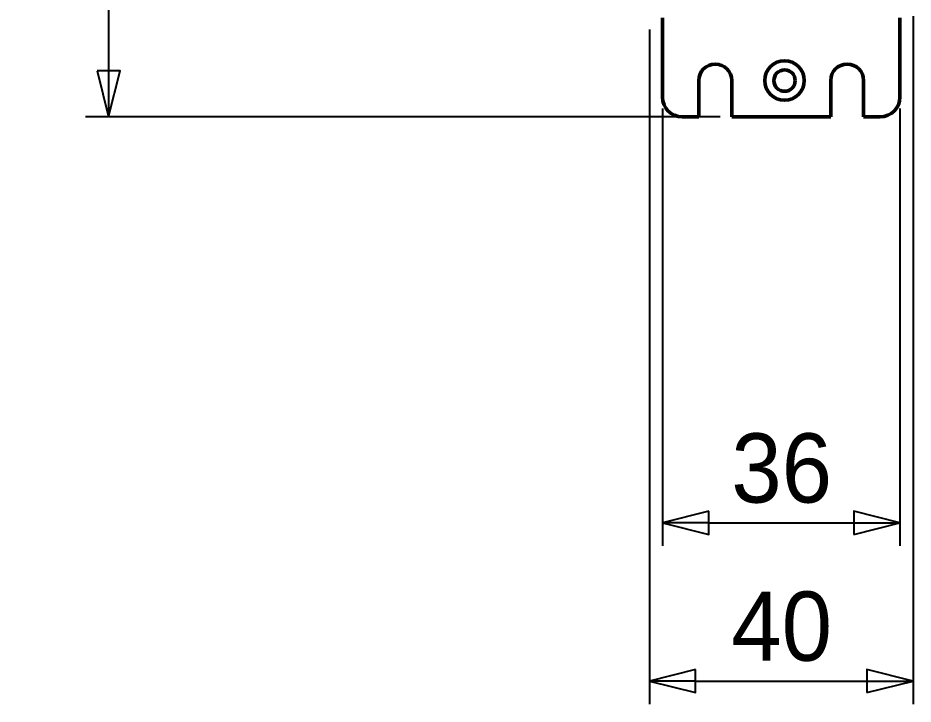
# Model space of a CAD drawing. Header units: millimetres. Extents: x 1550 to 4479, y -401 to 926.
# Drawn here: x 1842 to 1977.7, y 254.6 to 358.7 of the extents above; entities that cross this region are included whole.
import ezdxf

# ---------------------------------------------------------------- set-up
doc = ezdxf.new("R2010")
doc.units = ezdxf.units.MM
doc.header["$LTSCALE"] = 3.5
doc.layers.get('0').update_dxf_attribs({"lineweight": 25})
doc.layers.add('외형선(ISO)', color=7, linetype='Continuous', lineweight=50)
doc.layers.add('치수(ISO)', color=7, linetype='Continuous', lineweight=25)
doc.styles.add('레이블 문자 (JIS)', font='')
doc.styles.get('레이블 문자 (JIS)').set_extended_font_data('Gulim')
doc.dimstyles.new('복사 대상기본값 (JIS)', dxfattribs={"dimscale": 3.5, "dimtxt": 3, "dimasz": 2, "dimexe": 1, "dimexo": 0.5, "dimgap": 0.8, "dimtad": 1, "dimdsep": 46, "dimtxsty": '레이블 문자 (JIS)', "dimblk": 'Filled-1', "dimcen": 0.09, "dimdle": 10, "dimclrd": 256, "dimclre": 256, "dimclrt": 256, "dimazin": 2, "dimtfac": 0.666667, "dimtmove": 0, "dimatfit": 3, "dimldrblk": 'OPEN', "dimfxl": 1, "dimtolj": 1, "dimtzin": 0, "dimlwd": -1, "dimlwe": -1, "dimarcsym": 0})

# ---------------------------------------------------------------- blocks, each defined once
blk = doc.blocks.new('Filled-1')
at = {"color": 0}
for p, q in [((0, 0), (-1, 0.25)), ((-1, 0.25), (-1, -0.25)), ((-1, 0), (0, 0)), ((-1, -0.25), (0, 0))]:
    blk.add_line(p, q, dxfattribs=at)
at = {"color": 0, "flags": 128}
blk.add_lwpolyline([(-1, -0.25), (0, 0), (-1, 0.25), (-1, -0.25)], dxfattribs=at)
at = {"color": 0}
blk.add_solid([(-1, -0.25), (0, 0), (-1, 0.25), (-1, -0.25)], dxfattribs=at)
blk = doc.blocks.new('*D14')
at = {"layer": 'Defpoints', "color": 0}
for p in [(1942.73, 555.67), (1855.71, 343.67), (1950.23, 343.67)]:
    blk.add_point(p, dxfattribs=at)
at = {"layer": '치수(ISO)'}
for p, q in [((1940.98, 555.67), (1852.21, 555.67)), ((1855.71, 548.67), (1855.71, 350.67)), ((1948.48, 343.67), (1852.21, 343.67))]:
    blk.add_line(p, q, dxfattribs=at)
at = {"layer": '치수(ISO)', "linetype": 'ByBlock', "xscale": 7, "yscale": 7, "zscale": 7}
for p, rotation in [((1855.71, 555.67), 90), ((1855.71, 343.67), 270)]:
    blk.add_blockref('Filled-1', p, dxfattribs=dict(at, rotation=rotation))
at = {"layer": '치수(ISO)', "insert": (1842.12, 449.63), "char_height": 10.5, "attachment_point": 2, "rotation": 90, "style": '레이블 문자 (JIS)'}
blk.add_mtext('\\A1;212', dxfattribs=at)
blk = doc.blocks.new('_Open')
at = {"color": 0, "linetype": 'ByBlock', "lineweight": -2}
for p, q in [((-1, 0.167), (0, 0)), ((-1, -0.167), (0, 0)), ((0, 0), (-1, 0))]:
    blk.add_line(p, q, dxfattribs=at)
blk = doc.blocks.new('*D15')
at = {"layer": 'Defpoints', "color": 0}
for p in [(1977.73, 360.67), (1937.73, 358.67), (1977.73, 258.09)]:
    blk.add_point(p, dxfattribs=at)
at = {"layer": '치수(ISO)'}
for p, q in [((1977.73, 358.92), (1977.73, 254.59)), ((1937.73, 356.92), (1937.73, 254.59)), ((1944.73, 258.09), (1970.73, 258.09))]:
    blk.add_line(p, q, dxfattribs=at)
at = {"layer": '치수(ISO)', "linetype": 'ByBlock', "xscale": 7, "yscale": 7, "zscale": 7, "rotation": 180}
blk.add_blockref('Filled-1', (1937.73, 258.09), dxfattribs=at)
at = {"layer": '치수(ISO)', "linetype": 'ByBlock', "xscale": 7, "yscale": 7, "zscale": 7}
blk.add_blockref('Filled-1', (1977.73, 258.09), dxfattribs=at)
at = {"layer": '치수(ISO)', "insert": (1957.8, 271.67), "char_height": 10.5, "attachment_point": 2, "style": '레이블 문자 (JIS)'}
blk.add_mtext('\\A1;40', dxfattribs=at)
blk = doc.blocks.new('*D16')
at = {"layer": 'Defpoints', "color": 0}
for p in [(1939.73, 346.67), (1975.73, 346.67), (1975.73, 282.09)]:
    blk.add_point(p, dxfattribs=at)
at = {"layer": '치수(ISO)'}
for p, q in [((1939.73, 344.92), (1939.73, 278.59)), ((1975.73, 344.92), (1975.73, 278.59)), ((1946.73, 282.09), (1968.73, 282.09))]:
    blk.add_line(p, q, dxfattribs=at)
at = {"layer": '치수(ISO)', "linetype": 'ByBlock', "xscale": 7, "yscale": 7, "zscale": 7, "rotation": 180}
blk.add_blockref('Filled-1', (1939.73, 282.09), dxfattribs=at)
at = {"layer": '치수(ISO)', "linetype": 'ByBlock', "xscale": 7, "yscale": 7, "zscale": 7}
blk.add_blockref('Filled-1', (1975.73, 282.09), dxfattribs=at)
at = {"layer": '치수(ISO)', "insert": (1957.8, 295.66), "char_height": 10.5, "attachment_point": 2, "style": '레이블 문자 (JIS)'}
blk.add_mtext('\\A1;36', dxfattribs=at)

msp = doc.modelspace()

# ---------------------------------------------------------------- linework, layer by layer
at = {"layer": '외형선(ISO)'}
for p, q in [((1939.7302, 357.6747), (1939.7302, 358.6747)), ((1975.7302, 358.6747), (1975.7302, 357.6747)), ((1939.7302, 346.6747), (1939.7302, 357.6747)), ((1975.7302, 357.6747), (1975.7302, 346.6747)), ((1945.2302, 349.1747), (1945.2302, 343.6747)), ((1950.2302, 343.6747), (1950.2302, 349.1747)), ((1965.2302, 349.1747), (1965.2302, 343.6747)), ((1970.2302, 343.6747), (1970.2302, 349.1747)), ((1945.2302, 343.6747), (1942.7302, 343.6747)), ((1965.2302, 343.6747), (1950.2302, 343.6747)), ((1972.7302, 343.6747), (1970.2302, 343.6747))]:
    msp.add_line(p, q, dxfattribs=at)
for radius in [3, 1.621]:
    msp.add_circle((1958.2302, 349.1747), radius, dxfattribs=at)
for centre, radius, start, end in [((1947.7302, 349.1747), 2.5, 0, 180), ((1967.7302, 349.1747), 2.5, 0, 180), ((1942.7302, 346.6747), 3, 180, 270), ((1972.7302, 346.6747), 3, 270, 0)]:
    msp.add_arc(centre, radius, start, end, dxfattribs=at)

# ---------------------------------------------------------------- dimensions: what is measured, and where the dimension line sits
at = {"layer": '치수(ISO)'}
for base, p1, p2, angle, picture, middle in [((1855.7142, 343.6747), (1942.7302, 555.6747), (1950.2302, 343.6747), 270, '*D14', (1855.7142, 449.6347)), ((1975.7302, 282.0934), (1939.7302, 346.6747), (1975.7302, 346.6747), 180, '*D16', (1957.8002, 282.0934))]:
    dim = msp.add_linear_dim(base=base, p1=p1, p2=p2, angle=angle, dimstyle='복사 대상기본값 (JIS)', override={"dimgap": 0.8, "dimdec": 2, "dimtol": 0, "dimlim": 0, "dimtp": 0, "dimtm": 0, "dimtdec": 2, "dimtofl": 0, "dimatfit": 1}, dxfattribs=at)
    dim.commit()
    dim.dimension.update_dxf_attribs({"geometry": picture, "text_midpoint": middle, "dimtype": 160})
dim = msp.add_linear_dim(base=(1977.7302, 258.0934), p1=(1937.7302, 358.6747), p2=(1977.7302, 360.6747), dimstyle='복사 대상기본값 (JIS)', override={"dimgap": 0.8, "dimdec": 2, "dimtol": 0, "dimlim": 0, "dimtp": 0, "dimtm": 0, "dimtdec": 2, "dimtofl": 0, "dimatfit": 1}, dxfattribs=at)
dim.commit()
dim.dimension.update_dxf_attribs({"geometry": '*D15', "text_midpoint": (1957.8002, 258.0934), "dimtype": 160})

doc.saveas('drawing.dxf')
